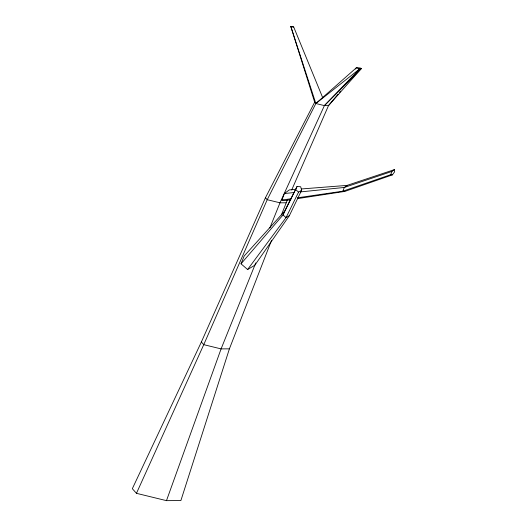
<?xml version="1.0" encoding="UTF-8"?>
<svg xmlns="http://www.w3.org/2000/svg" width="527" height="527" viewBox="0 0 527 527"><rect width="100%" height="100%" fill="white"/><g stroke="black" fill="none" stroke-linecap="round" stroke-linejoin="round"><path stroke-width="0.79" d="M271.57 240.253L229.403 348.841L180.886 500.558L166.473 500.65L136.46 493.318L132.33 488.7L201.373 341.997L265.456 197.737L314.672 102.198L290.772 26.35L293.697 26.976L322.702 97.686M166.473 500.65L221.083 348.894L255.747 262.92M290.897 199.634L285.272 200.491L281.892 200.076L284.396 193.534L289.316 189.904L295.831 189.397M297.34 197.829L342.866 191.189L390.724 174.674L391.963 171.427L394.407 169.628L394.67 171.762L392.398 174.878L344.79 191.426L297.333 198.653M281.365 215.016L287.432 199.766M241.023 263.816L244.166 256.03L284.475 211.367L297.116 186.4L300.706 186.782L301.609 190.3L289.395 215.635L254.804 265.265L247.604 269.521L241.023 263.816L283.025 214.963L297.116 186.4M269.864 227.927L279.989 202.816L324.408 105.604L359.915 68.714L361.41 68.497L328.519 105.578L291.708 189.97M284.475 211.367L283.025 214.963L286.062 217.598L289.395 215.635M136.46 493.318L203.758 344.665L267.215 199.7L315.851 103.516L356.357 67.779L360.093 67.963L361.41 68.497L324.408 105.604L315.851 103.516L314.672 102.198M301.609 190.3L298.565 192.098L286.062 217.598L247.604 269.521M355.31 69.024L356.357 67.779L359.915 68.714L315.851 103.516L290.772 26.35M337.991 94.293L328.519 105.578L324.408 105.604M339.566 92.416L340.62 91.158M394.407 169.628L347.095 185.392L344.289 187.46L300.581 191.894M391.963 171.427L344.289 187.46L342.866 191.189L344.79 191.426M281.892 200.076L290.832 198.771M284.396 193.534L294.106 192.546M301.523 188.949L347.095 185.392M286.121 202.783L279.989 202.816L267.215 199.7L265.456 197.737M229.403 348.841L221.083 348.894L203.758 344.665L201.373 341.997M291.088 26.706L293.697 26.976M390.724 174.674L392.398 174.878M295.792 189.687L298.565 192.098"/></g></svg>
